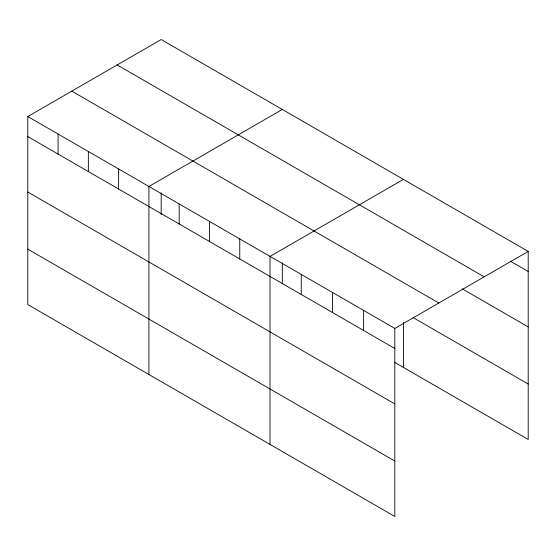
<?xml version="1.0" encoding="UTF-8"?>
<svg xmlns="http://www.w3.org/2000/svg" width="556" height="556" viewBox="0 0 556 556"><rect width="100%" height="100%" fill="white"/><g stroke="black" fill="none" stroke-linecap="round" stroke-linejoin="round"><path stroke-width="0.83" d="M27.8 116.538L394.816 328.436L394.816 516.468L27.8 304.577L27.8 116.538L161.184 39.532L528.2 251.423L528.2 439.462L394.551 362.303M282.302 109.456L148.918 186.462L148.918 374.501M403.413 179.38L270.028 256.392L270.028 444.425M394.816 328.436L528.2 251.423M510.373 261.188L528.2 271.481M117.17 64.941L484.186 276.839M462.092 288.752L528.2 326.914M71.814 91.128L438.83 303.02M413.073 317.559L528.2 384.029M27.8 136.595L394.816 348.494M27.8 192.029L394.816 403.927M27.8 249.144L394.816 461.035M403.413 322.376L403.413 367.419M363.617 310.422L363.617 330.479M332.425 292.414L332.425 312.472M301.227 274.4L301.227 294.458M282.302 262.849L282.302 283.636M239.754 238.906L239.754 258.964M209.473 221.427L209.473 241.485M179.192 203.948L179.192 224.005M161.184 192.918L161.184 214.574M118.636 168.982L118.636 189.04M88.355 151.503L88.355 171.561M58.081 134.024L58.081 154.081"/></g></svg>
